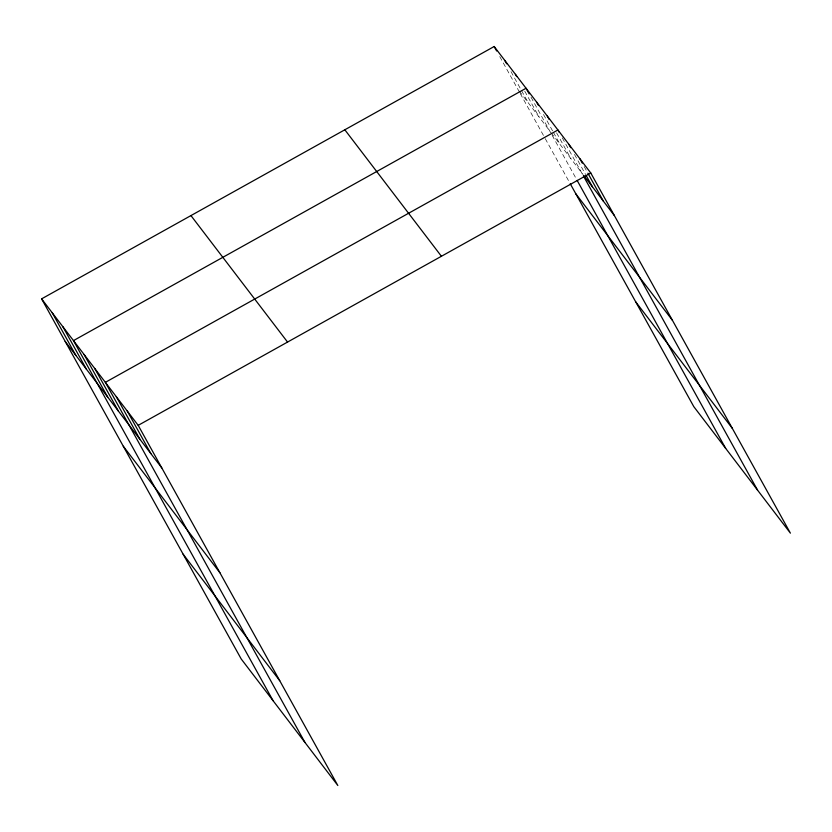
<?xml version="1.0" encoding="UTF-8"?>
<svg xmlns="http://www.w3.org/2000/svg" width="832" height="832" viewBox="0 0 832 832"><rect width="100%" height="100%" fill="white"/><g stroke="black" fill="none" stroke-linecap="round" stroke-linejoin="round"><path stroke-width="0.62" stroke-dasharray="4.16 3.12" d="M519.282 91.052L549.64 130.801M551.158 132.798L583.076 174.595M584.168 166.504L587.267 172.099M574.465 154.409L585.634 174.564M562.276 137.831L582.764 174.803M556.608 132.87L570.887 158.631M543.504 114.483L552.812 131.279M553.436 132.402L560.269 144.716M531.014 97.209L551.512 134.191M552.136 135.314L576.503 179.265M524.732 91.135L539.011 116.896M511.004 71.625L528.382 102.981M499.762 56.586L519.636 92.446M520.26 93.569L544.617 137.519M545.251 138.653L569.608 182.603"/><path stroke-width="1.25" d="M41.6 298.854L138.195 425.35L337.823 785.491L241.228 659.006L41.6 298.854L494.177 46.509L590.772 172.994L790.4 533.146L693.805 406.65L570.232 183.726M138.195 425.35L590.772 172.994M583.856 175.614L614.359 215.55M575.858 193.866L672.454 320.351M635.71 301.85L732.306 428.334M344.822 129.782L441.418 256.277M190.944 215.582L287.55 342.066M65.187 341.411L161.782 467.906M123.282 446.222L219.877 572.707M183.134 554.195L279.729 680.69M579.821 158.662L582.306 163.145M587.891 173.222L603.408 201.219M568.87 144.331L570.731 147.69M586.258 175.687L592.467 186.878M559.166 132.236L557.929 129.99L105.352 382.346L304.98 742.487M583.388 175.926L757.557 490.131M547.3 116.074L549.162 119.434M536.671 102.159L538.533 105.518M529.152 93.85L526.053 88.254L73.476 340.6L273.104 700.742M577.127 180.388L725.681 448.396M515.424 74.339L516.662 76.575M504.795 60.424L506.657 63.783M494.177 46.509L496.652 50.991M127.244 411.008L150.842 453.565M116.303 396.677L139.89 439.234M94.723 368.43L118.321 410.987M84.105 354.515L107.692 397.072M62.847 326.685L86.445 369.242M52.229 312.77L75.816 355.326"/></g></svg>
